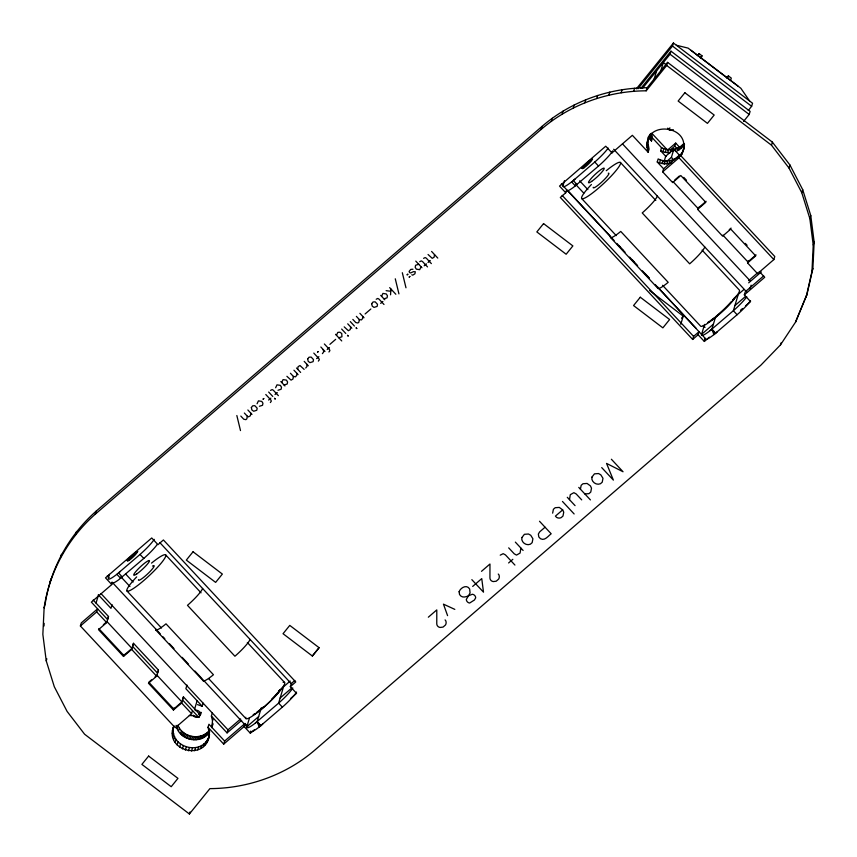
<?xml version="1.0" encoding="UTF-8"?>
<svg xmlns="http://www.w3.org/2000/svg" width="857" height="857" viewBox="0 0 857 857"><rect width="100%" height="100%" fill="white"/><g stroke="black" fill="none" stroke-linecap="round" stroke-linejoin="round"><path stroke-width="1.29" d="M207.555 740.994L209.333 735.777C205.134 761.969 163.151 750.314 173.928 725.697M208.476 737.941C200.57 756.024 170.072 747.015 173.382 727.475L172.461 730.528M244.341 413.031L247.287 416.181L246.859 418.816L245.895 419.651L243.752 419.223L240.817 416.073M250.812 413.138L250.383 415.784L248.487 416.866L247.287 416.181M257.068 403.754L258.428 400.872L261.781 401.387L262.938 403.229L262.542 405.286L259.414 406.272M275.633 387.739L276.993 384.847L280.357 385.371L281.503 387.214L281.107 389.271L277.979 390.256M281.707 382.49L283.067 379.608L286.431 380.122L287.577 381.965L287.191 384.022L284.053 385.007M290.427 373.256L293.373 376.416L292.955 379.051L291.059 380.122L286.902 376.298M296.897 373.373L296.822 375.152L295.515 376.844L293.373 376.416M336.447 335.258L337.808 332.377L339.972 332.216L341.761 333.523L341.922 336.79L338.794 337.776M350.674 326.967L350.234 329.613L348.349 330.695L344.203 326.86M356.362 316.362L359.308 319.511L358.89 322.157L357.926 322.982L355.784 322.553L352.838 319.404M362.832 316.469L362.757 318.258L361.45 319.94L359.308 319.511M381.569 296.318L382.929 293.437L386.293 293.951L387.439 295.794L387.053 297.85L383.915 298.836M390.567 294.819L390.835 288.895M421.066 266.784L419.705 269.676L416.341 269.162L415.184 267.309L415.581 265.263L418.709 264.267M434.531 254.604L434.103 257.25L432.207 258.321L428.061 254.486M520.895 548.073L520.081 553.065L516.503 555.1L514.232 553.815L508.683 547.859M552.647 513.15L553.397 509.283L555.218 507.708L559.3 507.408L562.674 509.872L563.735 512.165L562.985 516.043L561.164 517.617A4.617 4.424 16.7 0 1 556.525 517.317L555.422 516.128L562.674 509.872M580.414 489.186L581.175 485.308L582.996 483.744L587.077 483.444L590.441 485.908L591.501 488.19L590.762 492.079L588.941 493.653L584.849 493.943M680.608 156.413C698.134 124.351 638.283 117.366 648.138 152.225L649.06 149.161L647.817 142.155L649.445 135.406L648.524 138.47M44.125 607.859L42.85 634.351L46.235 660.843L54.302 686.736L67.082 711.396L84.597 734.224L189.397 813.989L209.901 788.622C248.016 788.472 286.067 774.942 314.99 749.95L760.834 365.221L780.47 344.889L795.553 322.093L806.983 294.39L812.875 268.52L814.15 242.028L810.765 215.525L802.698 189.643L789.918 164.972L772.403 142.144L667.603 62.379L647.099 87.746L646.189 90.81C608.063 90.96 570.012 104.479 541.099 129.471L95.245 514.211C67.928 538.367 49.438 571.715 44.125 607.859L45.035 604.796C50.359 568.652 68.839 535.304 96.166 511.147L542.01 126.418C570.933 101.426 608.984 87.907 647.099 87.746M44.018 625.996L44.146 623.339M297.679 369.271L298.107 366.635L300.004 365.564L304.149 369.388M569.498 499.674L570.291 494.693L573.879 492.679L576.161 493.932L581.71 499.888M806.062 297.454L811.965 271.573L813.229 245.081L809.844 218.589L801.777 192.696L788.997 168.036L771.493 145.208L666.692 65.443L667.603 62.379M208.412 738.841L209.14 731.942L208.015 727.293L208.937 724.229L224.63 741.069L223.709 744.122L208.015 727.293M211.84 726.725L212.697 724.561L211.775 727.625L212.504 720.726L211.379 716.066L212.3 713.013M682.954 151.86L684.314 146.826M155.706 628.974A18.447 2.764 -43 0 0 164.298 625.214L166.001 623.832L213.447 674.738L211.743 676.109A18.447 2.764 -43 0 1 203.152 679.869L246.848 726.757A18.447 2.764 -43 0 0 255.44 722.997L257.143 721.615L261.267 707.85M680.779 324.289L683.222 316.126L649.542 290.491M704.583 324.385L701.594 334.348A18.447 2.764 -43 0 0 710.185 330.588L711.878 329.217L715.638 316.683A23.578 3.535 -43 0 0 731.032 301.943M50.027 581.978L50.938 578.925M60.526 557.339L61.447 554.275M75.609 534.543L76.53 531.479M46.235 660.843L46.846 658.808M95.245 514.211L96.166 511.147M80.387 625.974L81.297 622.91L97.612 608.834L96.691 611.898L80.387 625.974L175.267 727.775L191.582 713.699L192.504 710.635M96.038 603.103L98.48 594.951M108.261 578.068L109.385 574.329M93.188 600.05L108.518 616.494L107.596 619.557L91.367 602.139L111.764 584.549L112.374 582.514M199.756 714.384L183.43 696.87L181.588 702.986L173.435 710.024L148.465 683.233L156.627 676.194L158.459 670.078L133.488 643.286L131.657 649.402L123.494 656.441L98.523 629.649L106.686 622.611L108.518 616.494M112.063 604.667L110.971 608.341L98.341 594.79M160.27 633.869L112.01 582.085A18.447 2.764 -43 0 0 118.973 579.568L143.783 558.453A18.95 2.839 -43 0 0 157.206 544.516M123.494 656.441L124.104 654.405M133.488 643.286L132.567 646.349L157.538 673.131L158.459 670.078M173.435 710.024L174.046 707.978M172.332 733.56L173.253 730.507M186.976 685.043L185.873 688.707L202.209 706.232L203.13 703.179M183.43 696.87L182.509 699.923L198.845 717.448L200.774 712.499M172.728 736.591L173.65 733.528M173.671 739.537L174.592 736.484M177.035 728.332L177.956 725.268C182.637 737.577 200.817 740.791 209.258 730.635L208.337 733.699C199.145 744.84 178.759 739.687 176.092 725.376M175.149 742.355L176.071 739.291M178.513 731.139L179.434 728.075M177.185 744.947L178.095 741.894M180.538 733.731L181.459 730.678M181.695 734.867L182.605 731.814M182.927 735.895L183.848 732.831M179.638 747.165L180.559 744.112M184.244 736.806L185.166 733.753M182.391 748.889L183.302 745.826M185.637 737.609L186.558 734.556M194.668 708.921L197.11 700.769M187.083 738.295L188.004 735.242M185.337 750.111L186.258 747.047M188.594 738.852L189.515 735.799M190.147 739.291L191.057 736.238M188.422 750.818L189.333 747.765M191.732 739.602L192.654 736.538M199.82 715.059L200.613 712.767M193.179 715.145C195.064 719.484 201.674 716.816 200.913 712.221M193.35 739.773L194.271 736.709M191.561 751.021L192.482 747.957M194.978 739.805L195.889 736.752M196.585 739.709L197.496 736.645M194.689 750.711L195.61 747.647M198.16 739.473L199.081 736.409M199.713 739.098L200.624 736.045M197.731 749.864L198.653 746.811M201.213 738.605L202.134 735.552M202.67 737.984L203.58 734.931M200.613 748.504L201.534 745.451M204.052 737.245L204.973 734.181M205.38 736.377L206.291 733.324M203.259 746.618L204.17 743.555M206.623 735.402L207.533 732.339M204.973 744.915L205.894 741.851M212.504 720.726L213.114 718.691M206.408 743.03L207.33 739.977M208.969 736.591L209.579 734.556M212.332 725.376L212.943 723.34M189.397 813.989L190.008 811.954M211.379 716.066L227.073 732.906L227.994 729.853L240.613 718.959M223.709 744.122L244.106 726.532L245.016 723.479L247.694 726.34M249.462 718.027L246.848 726.757L258.653 716.559M244.106 726.532L250.34 733.228L250.951 731.192M283.517 686.8L278.621 703.115L255.44 722.997M290.534 698.551L296.565 693.345L290.319 686.65L291.23 683.597L294.862 680.469M541.099 129.471L542.01 126.418M551.34 121.351L552.262 118.298M562.096 114.195L563.006 111.142M573.279 108.014L574.19 104.95M584.838 102.786L585.749 99.723M564.506 180.688L563.006 185.669A18.447 2.764 -43 0 0 571.598 181.909L575.068 179.038M692.67 339.458L693.592 336.394L699.023 331.713L698.101 334.766L692.67 339.458L560.328 197.474L565.759 192.782L566.681 189.718A18.447 2.764 -43 0 0 573.719 187.169L598.529 166.044A18.95 2.839 -43 0 0 611.952 152.118M596.718 98.501L597.629 95.448M577.04 184.587L573.301 180.527L594.779 162.027A18.95 2.839 -43 0 0 608.202 148.1M608.845 95.181L609.766 92.117M621.175 92.781L622.096 89.728M565.759 192.782L559.525 186.087L605.738 146.204L611.984 152.9L612.594 150.864M633.644 91.335L634.555 88.271M654.137 79.037L656.591 70.874M660.876 70.713L663.318 62.55L666.457 64.939M642.546 88.25L670.045 54.227L670.967 51.163L750.111 111.399L749.189 114.463L743.555 121.437M637.983 88.764L672.499 46.074L673.42 43.011L752.553 103.247L751.643 106.3L748.268 110.467M647.131 142.894L648.599 137.57M646.896 145.208L647.817 142.155M649.67 136.424L650.281 134.378M646.981 147.554L647.903 144.501M651.502 140.998L650.345 136.338L651.266 133.274L652.413 137.945L651.502 140.998L647.999 137.249M647.389 149.911L648.31 146.847M650.752 138.684L651.674 135.62M663.586 168.797L679.89 154.721L774.782 256.522L773.86 259.575L757.545 273.651L747.561 262.938L755.713 255.9L730.753 229.108L722.59 236.146L697.619 209.354L705.782 202.316L680.812 175.524L672.649 182.562L662.665 171.85L663.586 168.797L657.233 161.984L658.155 158.92C667.539 163.912 680.726 159.22 683.865 148.797M666.05 156.617L660.608 150.768L661.518 147.715C668.685 151.325 678.241 149.943 683.575 143.783M691.021 50.338L737.92 86.032M673.366 129.718L671.138 130.403L669.274 129.878L669.885 127.832M671.492 163.109L664.346 163.933L659.547 162.948L660.468 159.884M671.052 149.686L670.131 152.739L665.3 152.385L662.922 151.732L663.832 148.679M661.925 163.591L662.847 160.538M665.3 152.385L666.221 149.322M663.95 162.059L665.696 156.242L673.848 149.204L679.901 155.695M664.346 163.933L665.268 160.87M667.721 152.717L668.631 149.654M698.444 55.609L699.055 53.573L701.979 55.801L701.369 57.837M666.767 163.955L667.689 160.902M669.156 163.687L670.078 160.623M672.831 151.443L673.441 149.407M666.875 161.266L671.406 157.356L673.848 149.204M670.238 150.05L674.77 146.14L675.691 143.087L680.008 147.725M671.792 162.08L672.413 160.045M675.166 150.864L675.777 148.829M678.016 147.95L677.094 151.014L681.154 148.39L684.55 144.33M679.205 149.846L680.126 146.783M681.154 148.39L682.076 145.326M662.665 171.85L678.98 157.774L679.89 154.721M680.34 156.263L680.951 154.217M683.404 146.065L684.015 144.03M683.747 145.872L684.357 143.826M681.754 154.678L682.675 151.614M683.618 148.893L684.229 146.858M727.754 77.912L728.364 75.877L731.289 78.105L730.678 80.151M697.619 209.354L698.23 207.319M698.101 334.766L704.347 341.461L705.268 338.408A18.447 2.764 -43 0 0 713.924 334.605L737.106 314.733A18.95 2.839 -43 0 0 750.539 300.796M771.493 145.208L772.403 142.144M747.561 262.938L748.172 260.892M738.263 294.401L733.367 310.705L710.185 330.588M745.536 305.917L750.561 301.578L744.326 294.883L745.236 291.83L763.683 275.911M749.982 288.895L751.107 285.156M788.997 168.036L789.918 164.972M801.777 192.696L802.698 189.643M809.844 218.589L810.765 215.525M780.47 344.889L781.081 342.854M813.229 245.081L814.15 242.028M795.553 322.093L806.983 294.39M811.965 271.573L812.875 268.52M250.501 731.342A18.447 2.764 -43 0 0 259.189 727.015L257.143 721.615L260.892 725.633L262.66 724.144M711.867 329.259L715.606 333.277L713.924 334.605L711.878 329.217L715.638 333.234L717.395 331.734M199.863 715.563C201.524 712.735 198.106 709.221 195.171 710.528M208.337 733.699L209.772 731.814M312.355 656.023L319.093 647.699L289.773 625.396L283.046 633.709L312.355 656.023L319.093 647.699M636.376 88.828L673.42 43.011M640.972 88.282L670.967 51.163M646.189 90.81L666.692 65.443M697.362 55.651L699.055 53.573M700.298 57.88L701.979 55.801M726.682 77.966L728.364 75.877M681.54 318.204L683.222 316.126M270.576 390.385L272.151 389.592L273.362 390.256L278.364 395.634M376.202 299.243L377.776 298.45L378.987 299.114L383.99 304.481M419.737 261.674L421.312 260.882L422.522 261.546L427.525 266.913M423.583 258.353L425.158 257.571L426.368 258.236L431.371 263.602M329.891 344.343L335.665 339.361M365.093 313.962L370.867 308.981M268.616 400.048L270.855 398.119M275.022 394.52L277.261 392.592M305.756 367.996L307.063 366.314L306.549 363.893M316.629 358.612L318.868 356.683M322.403 353.63L323.71 351.948L323.196 349.538M327.203 349.495L329.431 347.567M380.647 303.378L382.886 301.45M424.183 265.809L426.422 263.881M428.029 262.488L430.257 260.56M270.362 402.544L271.337 401.119L270.791 399.887L265.788 394.52M318.365 361.108L319.35 359.683L318.793 358.462L313.791 353.095M328.938 351.991L329.924 350.567L329.367 349.345L324.364 343.978M127.19 560.682L137.838 551.49M581.935 168.272L592.583 159.091M154.239 539.364A18.95 2.839 -43 0 1 140.034 554.436L116.852 574.308A18.447 2.764 -43 0 1 108.314 579M611.984 152.9L632.37 135.31L648.138 152.225M103.365 624.721L106.986 621.593L131.957 648.385L123.804 655.423L98.834 628.631M667.528 150.125L675.691 143.087M674.77 179.981L679.301 176.071M151.496 679.869L148.775 682.215L173.746 708.996L181.898 701.958L156.927 675.177L155.117 676.741M706.082 201.299L697.93 208.337L672.959 181.545M729.243 229.655L731.053 228.091M756.024 254.883L747.872 261.91L722.901 235.129M748.6 280.614L757.342 273.072M227.073 732.906L241.642 720.341M748.664 282.831L761.284 271.937M278.589 691.053L290.18 681.058M735.306 296.95L743.962 289.473M224.63 741.069L245.016 723.479M290.319 686.65L295.751 681.958L163.408 539.974L157.977 544.666L151.732 537.971L105.518 577.854L111.764 584.549M744.326 294.883L764.712 277.293L759.302 271.487M280.153 698.016L291.798 687.957M701.594 334.348L713.399 324.16M734.888 305.617L745.569 296.393M250.34 733.228L254.368 729.768M704.347 341.461L709.371 337.122M740.512 310.255L742.526 308.52M296.576 692.07A18.95 2.839 -43 0 1 282.371 707.132L259.189 727.015L260.871 725.686L257.121 721.669M428.339 617.201L436.791 609.895L436.77 623.907A3.792 3.632 16.7 0 0 440.08 627.453L443.026 627.099L445.447 625.01A4.885 4.681 16.7 0 0 445.64 620.543L445.083 619.932M481.505 571.319L489.968 564.013L489.936 578.025A3.792 3.632 16.7 0 0 493.246 581.571L496.203 581.217L498.613 579.128A4.885 4.681 16.7 0 0 498.817 574.661L498.249 574.051M500.231 555.165L503.198 553.676L505.48 554.929L514.918 565.063M472.678 586.434L481.752 578.604L483.498 592.166L471.843 579.653M545.063 527.216L539.61 531.918L538.357 534.061L538.796 536.91L540.478 538.71C544.741 541.217 548.191 535.979 551.169 533.772L539.514 521.26M508.608 562.963L512.829 559.321M120.323 571.437L118.566 572.937L122.294 576.997M200.11 713.367L198.46 714.245M189.311 715.466L194.143 715.831L198.845 717.448M386.132 290.673L390.728 291.262M676.344 45.239L688.085 48.11L740.844 88.26L749.629 101.019M197.517 704.625L202.209 706.232M411.778 274.797L412.699 275.161L414.906 273.812L415.302 271.755L413.46 271.648L410.632 272.944A1.521 1.457 16.7 0 1 409.164 271.369L410.792 269.398L412.956 269.237M660.608 150.768L662.922 151.732M657.233 161.984L659.547 162.948M454.821 609.381L443.455 604.153L447.579 615.637M669.274 129.878L667.721 128.143M672.499 46.074L751.643 106.3M670.045 54.227L749.189 114.463M571.598 181.909L575.39 185.894M116.852 574.308L120.644 578.293M674.77 146.14L677.362 148.925M678.98 157.774L773.86 259.575M652.091 133.563L666.628 149.15M671.406 157.356L673.998 160.141M650.667 136.059L662.075 148.304M683.79 177.378L686.468 180.249M745.322 243.399L747.1 245.306M622.482 143.869L750.025 280.71M613.644 149.225L746.661 291.926M620.393 162.455L655.798 200.442M702.097 250.115L739.312 290.041A26.46 3.964 -43 0 1 722.901 310.812A26.46 3.964 -43 0 1 700.662 326.185L662.536 285.285M594.779 162.027L598.529 166.044M737.106 314.733L733.367 310.705A18.95 2.839 -43 0 0 746.79 296.779M579.664 180.816L587.859 189.611M575.583 184.341L583.778 193.136M703.254 325.467L705.043 327.374M581.742 198.599L616.237 235.611M568.255 191.154L610.238 236.2M619.365 245.991L623.018 249.901M632.145 259.692L637.619 265.574M644.925 273.404L649.488 278.3M657.705 287.116L696.034 328.242M561.324 183.976L614.094 240.485M616.836 243.42L620.489 247.341M623.221 250.276L625.042 252.226M629.606 257.121L634.169 262.017M642.386 270.833L648.77 277.679M655.155 284.535L705.268 338.408M610.505 237.496L657.951 288.402M562.16 195.396L693.592 336.394M431.596 251.444L437.777 258.075M611.384 459.245L623.039 471.757L606.552 463.412L613.376 480.102L601.71 467.59M415.774 261.117L421.944 267.738M578.754 487.397L590.419 499.91M389.656 287.631L395.838 294.262M380.69 295.376L384.804 299.789M567.28 497.296L575.058 505.63M562.471 501.452L574.136 513.964M359.897 313.319L364.011 317.733M350.288 321.6L354.402 326.024M347.728 323.817L351.841 328.231M341.654 329.056L345.767 333.469M335.558 334.316L341.739 340.936M515.346 542.117L523.113 550.451M320.85 347.01L324.964 351.424M304.203 361.375L308.316 365.789M296.511 368.017L300.625 372.431M293.962 370.213L298.075 374.627M280.828 381.547L284.942 385.961M268.67 392.035L272.783 396.448M247.866 409.989L251.99 414.402M159.82 542.599L291.926 684.336M165.647 554.865L201.052 592.84M247.352 642.514L284.567 682.451M140.034 554.436L143.783 558.453M282.371 707.132L278.621 703.115A18.95 2.839 -43 0 0 292.826 688.053M125.829 574.201L133.114 582.021M120.837 576.74L129.953 586.52M126.997 591.009L161.491 628.02M208.701 678.658L245.916 718.594M107.329 575.754L109.107 577.661M163.012 636.805L164.833 638.765M169.397 643.65L173.96 648.545M182.166 657.362L188.551 664.207M194.935 671.063L202.241 678.894M155.76 629.906L203.205 680.801M101.04 593.644L227.994 729.853M96.691 611.898L106.686 622.611M131.657 649.402L156.627 676.194M181.588 702.986L191.582 713.699M402.319 272.73L405.982 287.791M395.281 278.804L398.933 293.865M236.843 415.527L240.496 430.578M650.259 133.992L650.345 136.338M657.897 287.47A18.447 2.764 -43 0 0 666.478 283.71L668.192 282.328L620.747 231.433L619.043 232.804A18.447 2.764 -43 0 1 610.452 236.564M704.786 246.998A18.95 2.839 -43 0 1 689.671 263.827L642.225 212.932A18.95 2.839 -43 0 0 657.34 196.103M606.263 170.714A26.46 3.964 -43 0 1 617.918 168.186A26.46 3.964 -43 0 1 587.141 196.735A26.46 3.964 -43 0 1 591.416 184.491M734.653 297.593A23.578 3.535 -43 0 1 732.531 300.218M714.706 317.39A23.578 3.535 -43 0 1 710.592 320.539M709.66 321.193A23.578 3.535 -43 0 1 707.903 322.35M608.277 173.221A10.659 1.596 -43 0 1 602.235 181.62A10.659 1.596 -43 0 1 593.248 187.276M734.642 298.118A21.254 3.182 -43 0 1 711.278 320.561M710.207 321.268A21.254 3.182 -43 0 1 708.321 322.414M250.051 639.408A18.95 2.839 -43 0 1 234.925 656.237L187.479 605.331A18.95 2.839 -43 0 0 202.606 588.502M151.528 563.113A26.46 3.964 -43 0 1 163.173 560.585A26.46 3.964 -43 0 1 132.406 589.145A26.46 3.964 -43 0 1 136.681 576.89M283.153 682.365A26.46 3.964 -43 0 1 268.166 703.211A26.46 3.964 -43 0 1 245.82 717.277M279.907 689.992A23.578 3.535 -43 0 1 271.583 699.301M263.538 706.8A23.578 3.535 -43 0 1 256.821 712.231M254.915 713.602A23.578 3.535 -43 0 1 253.169 714.759M152.482 566.091A10.659 1.596 -43 0 1 148.507 573.065A10.659 1.596 -43 0 1 138.502 579.686M280.464 689.681A21.254 3.182 -43 0 1 253.576 714.813M263.763 398.548L263.12 399.105L263.763 398.548M318.172 351.595L317.529 352.152L318.172 351.595M407.803 274.251L407.161 274.808L407.803 274.251M409.85 276.457L409.207 277.015L409.85 276.457M459.106 591.726L459.556 594.554C462.769 599.643 468.308 595.583 472.357 594.255A3.749 3.589 16.7 0 1 475.689 597.822L474.446 599.986L469.647 603.039A3.835 3.674 16.7 0 1 466.315 599.461L470.065 592.98L469.668 589.027C466.883 584.131 460.584 587.602 459.106 591.726M251.358 407.546L251.872 409.946L253.651 411.253L256.779 410.257L257.175 408.2L254.829 405.682L252.665 405.843L251.358 407.546M274.551 398.344L275.14 398.976L274.551 398.344M307.684 358.933L308.199 361.333L309.977 362.64L313.116 361.654L313.512 359.597L311.155 357.08L309.002 357.23L307.684 358.933M347.535 335.366L348.124 335.998L347.535 335.366M356.169 327.91L356.758 328.542L356.169 327.91M371.702 303.699L372.217 306.099L373.995 307.395L377.134 306.41L377.519 304.353L375.173 301.835L373.009 301.996L371.702 303.699M521.924 537.521L521.817 539.749C522.706 543.37 526.841 545.727 530.344 544.216L532.165 542.642L532.904 538.764L530.74 535.282L528.48 534.007L524.398 534.307L521.924 537.521M591.983 477.049L591.887 479.288C592.776 482.909 596.911 485.266 600.414 483.755L602.235 482.18L602.974 478.292L600.8 474.821L598.55 473.546L594.458 473.846L591.983 477.049M193.05 551.769L186.323 560.092L215.632 582.396L222.359 574.072L193.05 551.769M543.563 223.602L536.836 231.926L566.145 254.24L572.872 245.916L543.563 223.602M148.636 756.067L141.898 764.39L171.207 786.705L177.945 778.37L148.625 756.067M684.872 92.727L678.144 101.051L707.453 123.365L714.181 115.042L684.872 92.727M640.286 297.229L633.559 305.553L662.868 327.856L669.606 319.532L640.286 297.229M584.131 167.736A6.663 0.996 -43 0 0 591.951 159.809A6.663 0.996 -43 0 0 585.085 164.555A6.663 0.996 -43 0 0 584.131 167.736M591.673 181.384A10.659 1.596 -43 0 0 604.174 168.722A10.659 1.596 -43 0 0 593.205 176.306A10.659 1.596 -43 0 0 591.673 181.384M129.396 560.135A6.663 0.996 -43 0 0 137.206 552.208A6.663 0.996 -43 0 0 130.35 556.954A6.663 0.996 -43 0 0 129.396 560.135M136.938 573.794A10.659 1.596 -43 0 0 149.429 561.121A10.659 1.596 -43 0 0 138.459 568.705A10.659 1.596 -43 0 0 136.938 573.794"/></g></svg>
